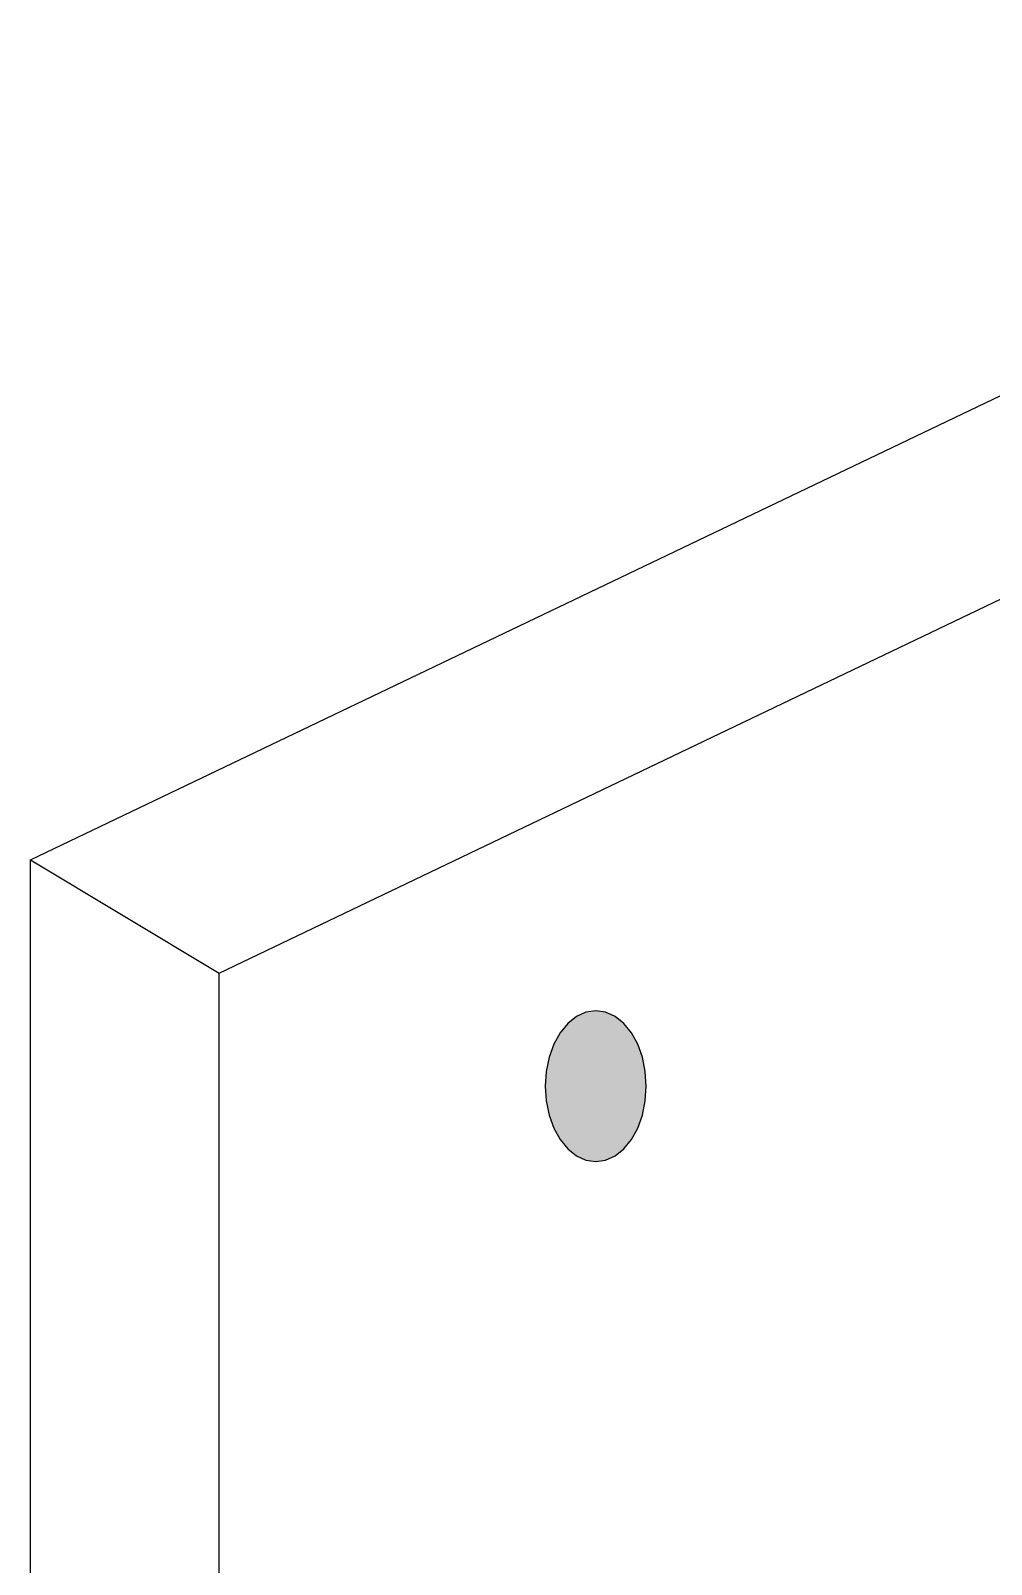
# Model space of a CAD drawing. Extents: x 0 to 420, y 0 to 297.
# Drawn here: x 96.36 to 99.93, y 91.56 to 97.26 of the extents above; entities that cross this region are included whole.
import ezdxf

# ---------------------------------------------------------------- set-up
doc = ezdxf.new("R2010")
doc.units = 0
doc.header["$MEASUREMENT"] = 0
doc.layers.add('ИЗОМЕТРИЯ', color=7, linetype='CONTINUOUS')

# ---------------------------------------------------------------- blocks, each defined once
blk = doc.blocks.new('*U12')
at = {"layer": 'ИЗОМЕТРИЯ'}
for points in [[(98.3591, 93.1053), (98.3571, 93.5678), (98.3591, 93.5699)], [(98.361, 93.1033), (98.3591, 93.5699), (98.361, 93.5718)], [(98.3591, 93.1053), (98.3591, 93.5699), (98.361, 93.1033)], [(98.363, 93.1014), (98.361, 93.5718), (98.363, 93.5737)], [(98.361, 93.1033), (98.361, 93.5718), (98.363, 93.1014)], [(98.365, 93.0995), (98.363, 93.5737), (98.365, 93.5756)], [(98.363, 93.1014), (98.363, 93.5737), (98.365, 93.0995)], [(98.367, 93.0977), (98.365, 93.5756), (98.367, 93.5775)], [(98.365, 93.0995), (98.365, 93.5756), (98.367, 93.0977)], [(98.3691, 93.0959), (98.367, 93.5775), (98.3691, 93.5792)], [(98.367, 93.0977), (98.367, 93.5775), (98.3691, 93.0959)], [(98.3711, 93.0941), (98.3691, 93.5792), (98.3711, 93.581)], [(98.3691, 93.0959), (98.3691, 93.5792), (98.3711, 93.0941)], [(98.3732, 93.0924), (98.3711, 93.581), (98.3732, 93.5827)], [(98.3711, 93.0941), (98.3711, 93.581), (98.3732, 93.0924)], [(98.3753, 93.0907), (98.3732, 93.5827), (98.3753, 93.5845)], [(98.3732, 93.0924), (98.3732, 93.5827), (98.3753, 93.0907)], [(98.3774, 93.089), (98.3753, 93.5845), (98.3774, 93.5861)], [(98.3753, 93.0907), (98.3753, 93.5845), (98.3774, 93.089)], [(98.3795, 93.0874), (98.3774, 93.5861), (98.3795, 93.5877)], [(98.3774, 93.089), (98.3774, 93.5861), (98.3795, 93.0874)], [(98.3816, 93.0858), (98.3795, 93.5877), (98.3816, 93.5893)], [(98.3795, 93.0874), (98.3795, 93.5877), (98.3816, 93.0858)], [(98.3837, 93.0843), (98.3816, 93.5893), (98.3837, 93.5908)], [(98.3816, 93.0858), (98.3816, 93.5893), (98.3837, 93.0843)], [(98.3859, 93.0828), (98.3837, 93.5908), (98.3859, 93.5923)], [(98.3837, 93.0843), (98.3837, 93.5908), (98.3859, 93.0828)], [(98.388, 93.0814), (98.3859, 93.5923), (98.388, 93.5938)], [(98.3859, 93.0828), (98.3859, 93.5923), (98.388, 93.0814)], [(98.3902, 93.08), (98.388, 93.5938), (98.3902, 93.5951)], [(98.388, 93.0814), (98.388, 93.5938), (98.3902, 93.08)], [(98.3924, 93.0786), (98.3902, 93.5951), (98.3924, 93.5965)], [(98.3902, 93.08), (98.3902, 93.5951), (98.3924, 93.0786)], [(98.3946, 93.0773), (98.3924, 93.5965), (98.3946, 93.5978)], [(98.3924, 93.0786), (98.3924, 93.5965), (98.3946, 93.0773)], [(98.3968, 93.076), (98.3946, 93.5978), (98.3968, 93.5991)], [(98.3946, 93.0773), (98.3946, 93.5978), (98.3968, 93.076)], [(98.399, 93.0747), (98.3968, 93.5991), (98.399, 93.6004)], [(98.3968, 93.076), (98.3968, 93.5991), (98.399, 93.0747)], [(98.4012, 93.0736), (98.399, 93.6004), (98.4012, 93.6016)], [(98.399, 93.0747), (98.399, 93.6004), (98.4012, 93.0736)], [(98.4035, 93.0724), (98.4012, 93.6016), (98.4035, 93.6027)], [(98.4012, 93.0736), (98.4012, 93.6016), (98.4035, 93.0724)], [(98.4057, 93.0713), (98.4035, 93.6027), (98.4057, 93.6039)], [(98.4035, 93.0724), (98.4035, 93.6027), (98.4057, 93.0713)], [(98.408, 93.0702), (98.4057, 93.6039), (98.408, 93.6049)], [(98.4057, 93.0713), (98.4057, 93.6039), (98.408, 93.0702)], [(98.4102, 93.0692), (98.408, 93.6049), (98.4102, 93.606)], [(98.408, 93.0702), (98.408, 93.6049), (98.4102, 93.0692)], [(98.4125, 93.0682), (98.4102, 93.606), (98.4125, 93.6069)], [(98.4102, 93.0692), (98.4102, 93.606), (98.4125, 93.0682)], [(98.4148, 93.0672), (98.4125, 93.6069), (98.4148, 93.6079)], [(98.4125, 93.0682), (98.4125, 93.6069), (98.4148, 93.0672)], [(98.4171, 93.0663), (98.4148, 93.6079), (98.4171, 93.6088)], [(98.4148, 93.0672), (98.4148, 93.6079), (98.4171, 93.0663)], [(98.4194, 93.0655), (98.4171, 93.6088), (98.4194, 93.6097)], [(98.4171, 93.0663), (98.4171, 93.6088), (98.4194, 93.0655)], [(98.4217, 93.0646), (98.4194, 93.6097), (98.4217, 93.6105)], [(98.4194, 93.0655), (98.4194, 93.6097), (98.4217, 93.0646)], [(98.424, 93.0639), (98.4217, 93.6105), (98.424, 93.6113)], [(98.4217, 93.0646), (98.4217, 93.6105), (98.424, 93.0639)], [(98.4263, 93.0631), (98.424, 93.6113), (98.4263, 93.612)], [(98.424, 93.0639), (98.424, 93.6113), (98.4263, 93.0631)], [(98.4286, 93.0625), (98.4263, 93.612), (98.4286, 93.6127)], [(98.4263, 93.0631), (98.4263, 93.612), (98.4286, 93.0625)], [(98.431, 93.0618), (98.4286, 93.6127), (98.431, 93.6133)], [(98.4286, 93.0625), (98.4286, 93.6127), (98.431, 93.0618)], [(98.4333, 93.0612), (98.431, 93.6133), (98.4333, 93.6139)], [(98.431, 93.0618), (98.431, 93.6133), (98.4333, 93.0612)], [(98.4356, 93.0606), (98.4333, 93.6139), (98.4356, 93.6145)], [(98.4333, 93.0612), (98.4333, 93.6139), (98.4356, 93.0606)], [(98.438, 93.0602), (98.4356, 93.6145), (98.438, 93.615)], [(98.4356, 93.0606), (98.4356, 93.6145), (98.438, 93.0602)], [(98.4403, 93.0597), (98.438, 93.615), (98.4403, 93.6154)], [(98.438, 93.0602), (98.438, 93.615), (98.4403, 93.0597)], [(98.4427, 93.0593), (98.4403, 93.6154), (98.4427, 93.6159)], [(98.4403, 93.0597), (98.4403, 93.6154), (98.4427, 93.0593)], [(98.445, 93.0589), (98.4427, 93.6159), (98.445, 93.6162)], [(98.4427, 93.0593), (98.4427, 93.6159), (98.445, 93.0589)], [(98.4474, 93.0586), (98.445, 93.6162), (98.4474, 93.6166)], [(98.445, 93.0589), (98.445, 93.6162), (98.4474, 93.0586)], [(98.4497, 93.0582), (98.4474, 93.6166), (98.4497, 93.6169)], [(98.4474, 93.0586), (98.4474, 93.6166), (98.4497, 93.0582)], [(98.4521, 93.058), (98.4497, 93.6169), (98.4521, 93.6171)], [(98.4497, 93.0582), (98.4497, 93.6169), (98.4521, 93.058)], [(98.4545, 93.0578), (98.4521, 93.6171), (98.4545, 93.6173)], [(98.4521, 93.058), (98.4521, 93.6171), (98.4545, 93.0578)], [(98.4568, 93.0577), (98.4545, 93.6173), (98.4568, 93.6175)], [(98.4545, 93.0578), (98.4545, 93.6173), (98.4568, 93.0577)], [(98.4592, 93.0575), (98.4568, 93.6175), (98.4592, 93.6176)], [(98.4568, 93.0577), (98.4568, 93.6175), (98.4592, 93.0575)], [(98.4616, 93.0575), (98.4592, 93.6176), (98.4616, 93.6177)], [(98.4592, 93.0575), (98.4592, 93.6176), (98.4616, 93.0575)], [(98.4616, 93.0575), (98.4616, 93.6177), (98.4639, 93.0574)], [(98.4639, 93.0574), (98.4616, 93.6177), (98.4639, 93.6177)], [(98.3174, 93.1625), (98.3159, 93.5098), (98.3174, 93.5126)], [(98.3189, 93.1598), (98.3174, 93.5126), (98.3189, 93.5153)], [(98.3174, 93.1625), (98.3174, 93.5126), (98.3189, 93.1598)], [(98.3204, 93.1571), (98.3189, 93.5153), (98.3204, 93.5181)], [(98.3189, 93.1598), (98.3189, 93.5153), (98.3204, 93.1571)], [(98.322, 93.1544), (98.3204, 93.5181), (98.322, 93.5207)], [(98.3204, 93.1571), (98.3204, 93.5181), (98.322, 93.1544)], [(98.3235, 93.1517), (98.322, 93.5207), (98.3235, 93.5234)], [(98.322, 93.1544), (98.322, 93.5207), (98.3235, 93.1517)], [(98.3251, 93.1491), (98.3235, 93.5234), (98.3251, 93.526)], [(98.3235, 93.1517), (98.3235, 93.5234), (98.3251, 93.1491)], [(98.3267, 93.1465), (98.3251, 93.526), (98.3267, 93.5287)], [(98.3251, 93.1491), (98.3251, 93.526), (98.3267, 93.1465)], [(98.3283, 93.1439), (98.3267, 93.5287), (98.3283, 93.5312)], [(98.3267, 93.1465), (98.3267, 93.5287), (98.3283, 93.1439)], [(98.33, 93.1414), (98.3283, 93.5312), (98.33, 93.5338)], [(98.3283, 93.1439), (98.3283, 93.5312), (98.33, 93.1414)], [(98.3316, 93.1389), (98.33, 93.5338), (98.3316, 93.5362)], [(98.33, 93.1414), (98.33, 93.5338), (98.3316, 93.1389)], [(98.3333, 93.1364), (98.3316, 93.5362), (98.3333, 93.5387)], [(98.3316, 93.1389), (98.3316, 93.5362), (98.3333, 93.1364)], [(98.335, 93.1339), (98.3333, 93.5387), (98.335, 93.5412)], [(98.3333, 93.1364), (98.3333, 93.5387), (98.335, 93.1339)], [(98.3368, 93.1316), (98.335, 93.5412), (98.3368, 93.5436)], [(98.335, 93.1339), (98.335, 93.5412), (98.3368, 93.1316)], [(98.3385, 93.1292), (98.3368, 93.5436), (98.3385, 93.5459)], [(98.3368, 93.1316), (98.3368, 93.5436), (98.3385, 93.1292)], [(98.3403, 93.1268), (98.3385, 93.5459), (98.3403, 93.5483)], [(98.3385, 93.1292), (98.3385, 93.5459), (98.3403, 93.1268)], [(98.3421, 93.1245), (98.3403, 93.5483), (98.3421, 93.5506)], [(98.3403, 93.1268), (98.3403, 93.5483), (98.3421, 93.1245)], [(98.3439, 93.1222), (98.3421, 93.5506), (98.3439, 93.5529)], [(98.3421, 93.1245), (98.3421, 93.5506), (98.3439, 93.1222)], [(98.3457, 93.12), (98.3439, 93.5529), (98.3457, 93.5551)], [(98.3439, 93.1222), (98.3439, 93.5529), (98.3457, 93.12)], [(98.3476, 93.1178), (98.3457, 93.5551), (98.3476, 93.5574)], [(98.3457, 93.12), (98.3457, 93.5551), (98.3476, 93.1178)], [(98.3494, 93.1156), (98.3476, 93.5574), (98.3494, 93.5595)], [(98.3476, 93.1178), (98.3476, 93.5574), (98.3494, 93.1156)], [(98.3513, 93.1135), (98.3494, 93.5595), (98.3513, 93.5617)], [(98.3494, 93.1156), (98.3494, 93.5595), (98.3513, 93.1135)], [(98.3532, 93.1114), (98.3513, 93.5617), (98.3532, 93.5637)], [(98.3513, 93.1135), (98.3513, 93.5617), (98.3532, 93.1114)], [(98.3552, 93.1093), (98.3532, 93.5637), (98.3552, 93.5658)], [(98.3532, 93.1114), (98.3532, 93.5637), (98.3552, 93.1093)], [(98.3571, 93.1073), (98.3552, 93.5658), (98.3571, 93.5678)], [(98.3552, 93.1093), (98.3552, 93.5658), (98.3571, 93.1073)], [(98.3571, 93.1073), (98.3571, 93.5678), (98.3591, 93.1053)], [(98.2938, 93.2194), (98.2928, 93.4525), (98.2938, 93.4556)], [(98.2948, 93.2163), (98.2938, 93.4556), (98.2948, 93.4589)], [(98.2938, 93.2194), (98.2938, 93.4556), (98.2948, 93.2163)], [(98.2958, 93.2131), (98.2948, 93.4589), (98.2958, 93.462)], [(98.2948, 93.2163), (98.2948, 93.4589), (98.2958, 93.2131)], [(98.2969, 93.21), (98.2958, 93.462), (98.2969, 93.4652)], [(98.2958, 93.2131), (98.2958, 93.462), (98.2969, 93.21)], [(98.298, 93.2068), (98.2969, 93.4652), (98.298, 93.4683)], [(98.2969, 93.21), (98.2969, 93.4652), (98.298, 93.2068)], [(98.2991, 93.2037), (98.298, 93.4683), (98.2991, 93.4715)], [(98.298, 93.2068), (98.298, 93.4683), (98.2991, 93.2037)], [(98.3002, 93.2006), (98.2991, 93.4715), (98.3002, 93.4745)], [(98.2991, 93.2037), (98.2991, 93.4715), (98.3002, 93.2006)], [(98.3014, 93.1975), (98.3002, 93.4745), (98.3014, 93.4776)], [(98.3002, 93.2006), (98.3002, 93.4745), (98.3014, 93.1975)], [(98.3026, 93.1945), (98.3014, 93.4776), (98.3026, 93.4806)], [(98.3014, 93.1975), (98.3014, 93.4776), (98.3026, 93.1945)], [(98.3038, 93.1915), (98.3026, 93.4806), (98.3038, 93.4837)], [(98.3026, 93.1945), (98.3026, 93.4806), (98.3038, 93.1915)], [(98.3051, 93.1884), (98.3038, 93.4837), (98.3051, 93.4867)], [(98.3038, 93.1915), (98.3038, 93.4837), (98.3051, 93.1884)], [(98.3063, 93.1855), (98.3051, 93.4867), (98.3063, 93.4897)], [(98.3051, 93.1884), (98.3051, 93.4867), (98.3063, 93.1855)], [(98.3076, 93.1825), (98.3063, 93.4897), (98.3076, 93.4926)], [(98.3063, 93.1855), (98.3063, 93.4897), (98.3076, 93.1825)], [(98.309, 93.1796), (98.3076, 93.4926), (98.309, 93.4956)], [(98.3076, 93.1825), (98.3076, 93.4926), (98.309, 93.1796)], [(98.3103, 93.1766), (98.309, 93.4956), (98.3103, 93.4984)], [(98.309, 93.1796), (98.309, 93.4956), (98.3103, 93.1766)], [(98.3117, 93.1738), (98.3103, 93.4984), (98.3117, 93.5014)], [(98.3103, 93.1766), (98.3103, 93.4984), (98.3117, 93.1738)], [(98.3131, 93.1709), (98.3117, 93.5014), (98.3131, 93.5042)], [(98.3117, 93.1738), (98.3117, 93.5014), (98.3131, 93.1709)], [(98.3145, 93.1681), (98.3131, 93.5042), (98.3145, 93.507)], [(98.3131, 93.1709), (98.3131, 93.5042), (98.3145, 93.1681)], [(98.3159, 93.1653), (98.3145, 93.507), (98.3159, 93.5098)], [(98.3145, 93.1681), (98.3145, 93.507), (98.3159, 93.1653)], [(98.3159, 93.1653), (98.3159, 93.5098), (98.3174, 93.1625)], [(98.2808, 93.2763), (98.2803, 93.3954), (98.2808, 93.3989)], [(98.2813, 93.2728), (98.2808, 93.3989), (98.2813, 93.4023)], [(98.2808, 93.2763), (98.2808, 93.3989), (98.2813, 93.2728)], [(98.2819, 93.2694), (98.2813, 93.4023), (98.2819, 93.4058)], [(98.2813, 93.2728), (98.2813, 93.4023), (98.2819, 93.2694)], [(98.2825, 93.2659), (98.2819, 93.4058), (98.2825, 93.4091)], [(98.2819, 93.2694), (98.2819, 93.4058), (98.2825, 93.2659)], [(98.2831, 93.2626), (98.2825, 93.4091), (98.2831, 93.4126)], [(98.2825, 93.2659), (98.2825, 93.4091), (98.2831, 93.2626)], [(98.2838, 93.2591), (98.2831, 93.4126), (98.2838, 93.4159)], [(98.2831, 93.2626), (98.2831, 93.4126), (98.2838, 93.2591)], [(98.2844, 93.2558), (98.2838, 93.4159), (98.2844, 93.4194)], [(98.2838, 93.2591), (98.2838, 93.4159), (98.2844, 93.2558)], [(98.2851, 93.2523), (98.2844, 93.4194), (98.2851, 93.4227)], [(98.2844, 93.2558), (98.2844, 93.4194), (98.2851, 93.2523)], [(98.2859, 93.2491), (98.2851, 93.4227), (98.2859, 93.4261)], [(98.2851, 93.2523), (98.2851, 93.4227), (98.2859, 93.2491)], [(98.2866, 93.2456), (98.2859, 93.4261), (98.2866, 93.4294)], [(98.2859, 93.2491), (98.2859, 93.4261), (98.2866, 93.2456)], [(98.2874, 93.2424), (98.2866, 93.4294), (98.2874, 93.4328)], [(98.2866, 93.2456), (98.2866, 93.4294), (98.2874, 93.2424)], [(98.2883, 93.239), (98.2874, 93.4328), (98.2883, 93.4361)], [(98.2874, 93.2424), (98.2874, 93.4328), (98.2883, 93.239)], [(98.2891, 93.2358), (98.2883, 93.4361), (98.2891, 93.4394)], [(98.2883, 93.239), (98.2883, 93.4361), (98.2891, 93.2358)], [(98.29, 93.2324), (98.2891, 93.4394), (98.29, 93.4427)], [(98.2891, 93.2358), (98.2891, 93.4394), (98.29, 93.2324)], [(98.2909, 93.2292), (98.29, 93.4427), (98.2909, 93.446)], [(98.29, 93.2324), (98.29, 93.4427), (98.2909, 93.2292)], [(98.2918, 93.2259), (98.2909, 93.446), (98.2918, 93.4492)], [(98.2909, 93.2292), (98.2909, 93.446), (98.2918, 93.2259)], [(98.2928, 93.2227), (98.2918, 93.4492), (98.2928, 93.4525)], [(98.2918, 93.2259), (98.2918, 93.4492), (98.2928, 93.2227)], [(98.2928, 93.2227), (98.2928, 93.4525), (98.2938, 93.2194)], [(98.2764, 93.3257), (98.2763, 93.3457), (98.2764, 93.3499)], [(98.2763, 93.3287), (98.2763, 93.3429), (98.2763, 93.3457)], [(98.2763, 93.3287), (98.2763, 93.3457), (98.2764, 93.3257)], [(98.2763, 93.3334), (98.2763, 93.3358), (98.2763, 93.3429)], [(98.2763, 93.3334), (98.2763, 93.3429), (98.2763, 93.3287)], [(98.2766, 93.3217), (98.2764, 93.3499), (98.2766, 93.3531)], [(98.2764, 93.3257), (98.2764, 93.3499), (98.2766, 93.3217)], [(98.2767, 93.3185), (98.2766, 93.3531), (98.2767, 93.357)], [(98.2766, 93.3217), (98.2766, 93.3531), (98.2767, 93.3185)], [(98.2769, 93.3146), (98.2767, 93.357), (98.2769, 93.3602)], [(98.2767, 93.3185), (98.2767, 93.357), (98.2769, 93.3146)], [(98.2771, 93.3113), (98.2769, 93.3602), (98.2771, 93.364)], [(98.2769, 93.3146), (98.2769, 93.3602), (98.2771, 93.3113)], [(98.2773, 93.3076), (98.2771, 93.364), (98.2773, 93.3673)], [(98.2771, 93.3113), (98.2771, 93.364), (98.2773, 93.3076)], [(98.2776, 93.3043), (98.2773, 93.3673), (98.2776, 93.3711)], [(98.2773, 93.3076), (98.2773, 93.3673), (98.2776, 93.3043)], [(98.2779, 93.3006), (98.2776, 93.3711), (98.2779, 93.3744)], [(98.2776, 93.3043), (98.2776, 93.3711), (98.2779, 93.3006)], [(98.2782, 93.2972), (98.2779, 93.3744), (98.2782, 93.3781)], [(98.2779, 93.3006), (98.2779, 93.3744), (98.2782, 93.2972)], [(98.2786, 93.2936), (98.2782, 93.3781), (98.2786, 93.3814)], [(98.2782, 93.2972), (98.2782, 93.3781), (98.2786, 93.2936)], [(98.279, 93.2902), (98.2786, 93.3814), (98.279, 93.385)], [(98.2786, 93.2936), (98.2786, 93.3814), (98.279, 93.2902)], [(98.2794, 93.2866), (98.279, 93.385), (98.2794, 93.3884)], [(98.279, 93.2902), (98.279, 93.385), (98.2794, 93.2866)], [(98.2798, 93.2832), (98.2794, 93.3884), (98.2798, 93.392)], [(98.2794, 93.2866), (98.2794, 93.3884), (98.2798, 93.2832)], [(98.2803, 93.2797), (98.2798, 93.392), (98.2803, 93.3954)], [(98.2798, 93.2832), (98.2798, 93.392), (98.2803, 93.2797)], [(98.2803, 93.2797), (98.2803, 93.3954), (98.2808, 93.2763)]]:
    blk.add_solid(points, dxfattribs=at)
at = {"layer": 'ИЗОМЕТРИЯ', "extrusion": (0, 0, -1)}
for points in [[(-98.4639, 93.0574), (-98.4639, 93.6177), (-98.4663, 93.0575)], [(-98.4663, 93.0575), (-98.4639, 93.6177), (-98.4663, 93.6177)], [(-98.4663, 93.0575), (-98.4663, 93.6177), (-98.4687, 93.0575)], [(-98.4687, 93.0575), (-98.4663, 93.6177), (-98.4687, 93.6176)], [(-98.4687, 93.0575), (-98.4687, 93.6176), (-98.471, 93.0577)], [(-98.471, 93.0577), (-98.4687, 93.6176), (-98.471, 93.6175)], [(-98.471, 93.0577), (-98.471, 93.6175), (-98.4734, 93.0578)], [(-98.4734, 93.0578), (-98.471, 93.6175), (-98.4734, 93.6173)], [(-98.4734, 93.0578), (-98.4734, 93.6173), (-98.4758, 93.058)], [(-98.4758, 93.058), (-98.4734, 93.6173), (-98.4758, 93.6171)], [(-98.4758, 93.058), (-98.4758, 93.6171), (-98.4781, 93.0582)], [(-98.4781, 93.0582), (-98.4758, 93.6171), (-98.4781, 93.6169)], [(-98.4781, 93.0582), (-98.4781, 93.6169), (-98.4805, 93.0586)], [(-98.4805, 93.0586), (-98.4781, 93.6169), (-98.4805, 93.6166)], [(-98.4805, 93.0586), (-98.4805, 93.6166), (-98.4828, 93.0589)], [(-98.4828, 93.0589), (-98.4805, 93.6166), (-98.4828, 93.6162)], [(-98.4828, 93.0589), (-98.4828, 93.6162), (-98.4852, 93.0593)], [(-98.4852, 93.0593), (-98.4828, 93.6162), (-98.4852, 93.6159)], [(-98.4852, 93.0593), (-98.4852, 93.6159), (-98.4876, 93.0597)], [(-98.4876, 93.0597), (-98.4852, 93.6159), (-98.4876, 93.6154)], [(-98.4876, 93.0597), (-98.4876, 93.6154), (-98.4899, 93.0602)], [(-98.4899, 93.0602), (-98.4876, 93.6154), (-98.4899, 93.615)], [(-98.4899, 93.0602), (-98.4899, 93.615), (-98.4922, 93.0606)], [(-98.4922, 93.0606), (-98.4899, 93.615), (-98.4922, 93.6145)], [(-98.4922, 93.0606), (-98.4922, 93.6145), (-98.4946, 93.0612)], [(-98.4946, 93.0612), (-98.4922, 93.6145), (-98.4946, 93.6139)], [(-98.4946, 93.0612), (-98.4946, 93.6139), (-98.4969, 93.0618)], [(-98.4969, 93.0618), (-98.4946, 93.6139), (-98.4969, 93.6133)], [(-98.4969, 93.0618), (-98.4969, 93.6133), (-98.4992, 93.0625)], [(-98.4992, 93.0625), (-98.4969, 93.6133), (-98.4992, 93.6127)], [(-98.4992, 93.0625), (-98.4992, 93.6127), (-98.5016, 93.0631)], [(-98.5016, 93.0631), (-98.4992, 93.6127), (-98.5016, 93.612)], [(-98.5016, 93.0631), (-98.5016, 93.612), (-98.5039, 93.0639)], [(-98.5039, 93.0639), (-98.5016, 93.612), (-98.5039, 93.6113)], [(-98.5039, 93.0639), (-98.5039, 93.6113), (-98.5062, 93.0646)], [(-98.5062, 93.0646), (-98.5039, 93.6113), (-98.5062, 93.6105)], [(-98.5062, 93.0646), (-98.5062, 93.6105), (-98.5085, 93.0655)], [(-98.5085, 93.0655), (-98.5062, 93.6105), (-98.5085, 93.6097)], [(-98.5085, 93.0655), (-98.5085, 93.6097), (-98.5108, 93.0663)], [(-98.5108, 93.0663), (-98.5085, 93.6097), (-98.5108, 93.6088)], [(-98.5108, 93.0663), (-98.5108, 93.6088), (-98.5131, 93.0672)], [(-98.5131, 93.0672), (-98.5108, 93.6088), (-98.5131, 93.6079)], [(-98.5131, 93.0672), (-98.5131, 93.6079), (-98.5154, 93.0682)], [(-98.5154, 93.0682), (-98.5131, 93.6079), (-98.5154, 93.6069)], [(-98.5154, 93.0682), (-98.5154, 93.6069), (-98.5176, 93.0692)], [(-98.5176, 93.0692), (-98.5154, 93.6069), (-98.5176, 93.606)], [(-98.5176, 93.0692), (-98.5176, 93.606), (-98.5199, 93.0702)], [(-98.5199, 93.0702), (-98.5176, 93.606), (-98.5199, 93.6049)], [(-98.5199, 93.0702), (-98.5199, 93.6049), (-98.5222, 93.0713)], [(-98.5222, 93.0713), (-98.5199, 93.6049), (-98.5222, 93.6039)], [(-98.5222, 93.0713), (-98.5222, 93.6039), (-98.5244, 93.0724)], [(-98.5244, 93.0724), (-98.5222, 93.6039), (-98.5244, 93.6027)], [(-98.5244, 93.0724), (-98.5244, 93.6027), (-98.5266, 93.0736)], [(-98.5266, 93.0736), (-98.5244, 93.6027), (-98.5266, 93.6016)], [(-98.5266, 93.0736), (-98.5266, 93.6016), (-98.5289, 93.0747)], [(-98.5289, 93.0747), (-98.5266, 93.6016), (-98.5289, 93.6004)], [(-98.5289, 93.0747), (-98.5289, 93.6004), (-98.5311, 93.076)], [(-98.5311, 93.076), (-98.5289, 93.6004), (-98.5311, 93.5991)], [(-98.5311, 93.076), (-98.5311, 93.5991), (-98.5333, 93.0773)], [(-98.5333, 93.0773), (-98.5311, 93.5991), (-98.5333, 93.5978)], [(-98.5333, 93.0773), (-98.5333, 93.5978), (-98.5355, 93.0786)], [(-98.5355, 93.0786), (-98.5333, 93.5978), (-98.5355, 93.5965)], [(-98.5355, 93.0786), (-98.5355, 93.5965), (-98.5377, 93.08)], [(-98.5377, 93.08), (-98.5355, 93.5965), (-98.5377, 93.5951)], [(-98.5377, 93.08), (-98.5377, 93.5951), (-98.5398, 93.0814)], [(-98.5398, 93.0814), (-98.5377, 93.5951), (-98.5398, 93.5938)], [(-98.5398, 93.0814), (-98.5398, 93.5938), (-98.542, 93.0828)], [(-98.542, 93.0828), (-98.5398, 93.5938), (-98.542, 93.5923)], [(-98.542, 93.0828), (-98.542, 93.5923), (-98.5441, 93.0843)], [(-98.5441, 93.0843), (-98.542, 93.5923), (-98.5441, 93.5908)], [(-98.5441, 93.0843), (-98.5441, 93.5908), (-98.5463, 93.0858)], [(-98.5463, 93.0858), (-98.5441, 93.5908), (-98.5463, 93.5893)], [(-98.5463, 93.0858), (-98.5463, 93.5893), (-98.5484, 93.0874)], [(-98.5484, 93.0874), (-98.5463, 93.5893), (-98.5484, 93.5877)], [(-98.5484, 93.0874), (-98.5484, 93.5877), (-98.5505, 93.089)], [(-98.5505, 93.089), (-98.5484, 93.5877), (-98.5505, 93.5861)], [(-98.5505, 93.089), (-98.5505, 93.5861), (-98.5526, 93.0907)], [(-98.5526, 93.0907), (-98.5505, 93.5861), (-98.5526, 93.5845)], [(-98.5526, 93.0907), (-98.5526, 93.5845), (-98.5547, 93.0924)], [(-98.5547, 93.0924), (-98.5526, 93.5845), (-98.5547, 93.5827)], [(-98.5547, 93.0924), (-98.5547, 93.5827), (-98.5568, 93.0941)], [(-98.5568, 93.0941), (-98.5547, 93.5827), (-98.5568, 93.581)], [(-98.5568, 93.0941), (-98.5568, 93.581), (-98.5588, 93.0959)], [(-98.5588, 93.0959), (-98.5568, 93.581), (-98.5588, 93.5792)], [(-98.5588, 93.0959), (-98.5588, 93.5792), (-98.5608, 93.0977)], [(-98.5608, 93.0977), (-98.5588, 93.5792), (-98.5608, 93.5775)], [(-98.5608, 93.0977), (-98.5608, 93.5775), (-98.5629, 93.0995)], [(-98.5629, 93.0995), (-98.5608, 93.5775), (-98.5629, 93.5756)], [(-98.5629, 93.0995), (-98.5629, 93.5756), (-98.5649, 93.1014)], [(-98.5649, 93.1014), (-98.5629, 93.5756), (-98.5649, 93.5737)], [(-98.5649, 93.1014), (-98.5649, 93.5737), (-98.5669, 93.1033)], [(-98.5669, 93.1033), (-98.5649, 93.5737), (-98.5669, 93.5718)], [(-98.5669, 93.1033), (-98.5669, 93.5718), (-98.5688, 93.1053)], [(-98.5688, 93.1053), (-98.5669, 93.5718), (-98.5688, 93.5699)], [(-98.5688, 93.1053), (-98.5688, 93.5699), (-98.5708, 93.1073)], [(-98.5708, 93.1073), (-98.5688, 93.5699), (-98.5708, 93.5678)], [(-98.5708, 93.1073), (-98.5708, 93.5678), (-98.5727, 93.1093)], [(-98.5727, 93.1093), (-98.5708, 93.5678), (-98.5727, 93.5658)], [(-98.5727, 93.1093), (-98.5727, 93.5658), (-98.5746, 93.1114)], [(-98.5746, 93.1114), (-98.5727, 93.5658), (-98.5746, 93.5637)], [(-98.5746, 93.1114), (-98.5746, 93.5637), (-98.5765, 93.1135)], [(-98.5765, 93.1135), (-98.5746, 93.5637), (-98.5765, 93.5617)], [(-98.5765, 93.1135), (-98.5765, 93.5617), (-98.5784, 93.1156)], [(-98.5784, 93.1156), (-98.5765, 93.5617), (-98.5784, 93.5595)], [(-98.5784, 93.1156), (-98.5784, 93.5595), (-98.5803, 93.1178)], [(-98.5803, 93.1178), (-98.5784, 93.5595), (-98.5803, 93.5574)], [(-98.5803, 93.1178), (-98.5803, 93.5574), (-98.5821, 93.12)], [(-98.5821, 93.12), (-98.5803, 93.5574), (-98.5821, 93.5551)], [(-98.5821, 93.12), (-98.5821, 93.5551), (-98.584, 93.1222)], [(-98.584, 93.1222), (-98.5821, 93.5551), (-98.584, 93.5529)], [(-98.584, 93.1222), (-98.584, 93.5529), (-98.5858, 93.1245)], [(-98.5858, 93.1245), (-98.584, 93.5529), (-98.5858, 93.5506)], [(-98.5858, 93.1245), (-98.5858, 93.5506), (-98.5876, 93.1268)], [(-98.5876, 93.1268), (-98.5858, 93.5506), (-98.5876, 93.5483)], [(-98.5876, 93.1268), (-98.5876, 93.5483), (-98.5893, 93.1292)], [(-98.5893, 93.1292), (-98.5876, 93.5483), (-98.5893, 93.5459)], [(-98.5893, 93.1292), (-98.5893, 93.5459), (-98.5911, 93.1316)], [(-98.5911, 93.1316), (-98.5893, 93.5459), (-98.5911, 93.5436)], [(-98.5911, 93.1316), (-98.5911, 93.5436), (-98.5928, 93.1339)], [(-98.5928, 93.1339), (-98.5911, 93.5436), (-98.5928, 93.5412)], [(-98.5928, 93.1339), (-98.5928, 93.5412), (-98.5945, 93.1364)], [(-98.5945, 93.1364), (-98.5928, 93.5412), (-98.5945, 93.5387)], [(-98.5945, 93.1364), (-98.5945, 93.5387), (-98.5962, 93.1389)], [(-98.5962, 93.1389), (-98.5945, 93.5387), (-98.5962, 93.5362)], [(-98.5962, 93.1389), (-98.5962, 93.5362), (-98.5979, 93.1414)], [(-98.5979, 93.1414), (-98.5962, 93.5362), (-98.5979, 93.5338)], [(-98.5979, 93.1414), (-98.5979, 93.5338), (-98.5995, 93.1439)], [(-98.5995, 93.1439), (-98.5979, 93.5338), (-98.5995, 93.5312)], [(-98.5995, 93.1439), (-98.5995, 93.5312), (-98.6012, 93.1465)], [(-98.6012, 93.1465), (-98.5995, 93.5312), (-98.6012, 93.5287)], [(-98.6012, 93.1465), (-98.6012, 93.5287), (-98.6028, 93.1491)], [(-98.6028, 93.1491), (-98.6012, 93.5287), (-98.6028, 93.526)], [(-98.6028, 93.1491), (-98.6028, 93.526), (-98.6044, 93.1517)], [(-98.6044, 93.1517), (-98.6028, 93.526), (-98.6044, 93.5234)], [(-98.6044, 93.1517), (-98.6044, 93.5234), (-98.6059, 93.1544)], [(-98.6059, 93.1544), (-98.6044, 93.5234), (-98.6059, 93.5207)], [(-98.6059, 93.1544), (-98.6059, 93.5207), (-98.6075, 93.1571)], [(-98.6075, 93.1571), (-98.6059, 93.5207), (-98.6075, 93.5181)], [(-98.6075, 93.1571), (-98.6075, 93.5181), (-98.609, 93.1598)], [(-98.609, 93.1598), (-98.6075, 93.5181), (-98.609, 93.5153)], [(-98.609, 93.1598), (-98.609, 93.5153), (-98.6105, 93.1625)], [(-98.6105, 93.1625), (-98.609, 93.5153), (-98.6105, 93.5126)], [(-98.6105, 93.1625), (-98.6105, 93.5126), (-98.6119, 93.1653)], [(-98.6119, 93.1653), (-98.6105, 93.5126), (-98.6119, 93.5098)], [(-98.6119, 93.1653), (-98.6119, 93.5098), (-98.6134, 93.1681)], [(-98.6134, 93.1681), (-98.6119, 93.5098), (-98.6134, 93.507)], [(-98.6134, 93.1681), (-98.6134, 93.507), (-98.6148, 93.1709)], [(-98.6148, 93.1709), (-98.6134, 93.507), (-98.6148, 93.5042)], [(-98.6148, 93.1709), (-98.6148, 93.5042), (-98.6162, 93.1738)], [(-98.6162, 93.1738), (-98.6148, 93.5042), (-98.6162, 93.5014)], [(-98.6162, 93.1738), (-98.6162, 93.5014), (-98.6176, 93.1766)], [(-98.6176, 93.1766), (-98.6162, 93.5014), (-98.6176, 93.4984)], [(-98.6176, 93.1766), (-98.6176, 93.4984), (-98.6189, 93.1796)], [(-98.6189, 93.1796), (-98.6176, 93.4984), (-98.6189, 93.4956)], [(-98.6189, 93.1796), (-98.6189, 93.4956), (-98.6202, 93.1825)], [(-98.6202, 93.1825), (-98.6189, 93.4956), (-98.6202, 93.4926)], [(-98.6202, 93.1825), (-98.6202, 93.4926), (-98.6215, 93.1855)], [(-98.6215, 93.1855), (-98.6202, 93.4926), (-98.6215, 93.4897)], [(-98.6215, 93.1855), (-98.6215, 93.4897), (-98.6228, 93.1884)], [(-98.6228, 93.1884), (-98.6215, 93.4897), (-98.6228, 93.4867)], [(-98.6228, 93.1884), (-98.6228, 93.4867), (-98.6241, 93.1915)], [(-98.6241, 93.1915), (-98.6228, 93.4867), (-98.6241, 93.4837)], [(-98.6241, 93.1915), (-98.6241, 93.4837), (-98.6253, 93.1945)], [(-98.6253, 93.1945), (-98.6241, 93.4837), (-98.6253, 93.4806)], [(-98.6253, 93.1945), (-98.6253, 93.4806), (-98.6265, 93.1975)], [(-98.6265, 93.1975), (-98.6253, 93.4806), (-98.6265, 93.4776)], [(-98.6265, 93.1975), (-98.6265, 93.4776), (-98.6276, 93.2006)], [(-98.6276, 93.2006), (-98.6265, 93.4776), (-98.6276, 93.4745)], [(-98.6276, 93.2006), (-98.6276, 93.4745), (-98.6288, 93.2037)], [(-98.6288, 93.2037), (-98.6276, 93.4745), (-98.6288, 93.4715)], [(-98.6288, 93.2037), (-98.6288, 93.4715), (-98.6299, 93.2068)], [(-98.6299, 93.2068), (-98.6288, 93.4715), (-98.6299, 93.4683)], [(-98.6299, 93.2068), (-98.6299, 93.4683), (-98.631, 93.21)], [(-98.631, 93.21), (-98.6299, 93.4683), (-98.631, 93.4652)], [(-98.631, 93.21), (-98.631, 93.4652), (-98.6321, 93.2131)], [(-98.6321, 93.2131), (-98.631, 93.4652), (-98.6321, 93.462)], [(-98.6321, 93.2131), (-98.6321, 93.462), (-98.6331, 93.2163)], [(-98.6331, 93.2163), (-98.6321, 93.462), (-98.6331, 93.4589)], [(-98.6331, 93.2163), (-98.6331, 93.4589), (-98.6341, 93.2194)], [(-98.6341, 93.2194), (-98.6331, 93.4589), (-98.6341, 93.4556)], [(-98.6341, 93.2194), (-98.6341, 93.4556), (-98.6351, 93.2227)], [(-98.6351, 93.2227), (-98.6341, 93.4556), (-98.6351, 93.4525)], [(-98.6351, 93.2227), (-98.6351, 93.4525), (-98.6361, 93.2259)], [(-98.6361, 93.2259), (-98.6351, 93.4525), (-98.6361, 93.4492)], [(-98.6361, 93.2259), (-98.6361, 93.4492), (-98.637, 93.2292)], [(-98.637, 93.2292), (-98.6361, 93.4492), (-98.637, 93.446)], [(-98.637, 93.2292), (-98.637, 93.446), (-98.6379, 93.2324)], [(-98.6379, 93.2324), (-98.637, 93.446), (-98.6379, 93.4427)], [(-98.6379, 93.2324), (-98.6379, 93.4427), (-98.6388, 93.2358)], [(-98.6388, 93.2358), (-98.6379, 93.4427), (-98.6388, 93.4394)], [(-98.6388, 93.2358), (-98.6388, 93.4394), (-98.6396, 93.239)], [(-98.6396, 93.239), (-98.6388, 93.4394), (-98.6396, 93.4361)], [(-98.6396, 93.239), (-98.6396, 93.4361), (-98.6404, 93.2424)], [(-98.6404, 93.2424), (-98.6396, 93.4361), (-98.6404, 93.4328)], [(-98.6404, 93.2424), (-98.6404, 93.4328), (-98.6412, 93.2456)], [(-98.6412, 93.2456), (-98.6404, 93.4328), (-98.6412, 93.4294)], [(-98.6412, 93.2456), (-98.6412, 93.4294), (-98.642, 93.2491)], [(-98.642, 93.2491), (-98.6412, 93.4294), (-98.642, 93.4261)], [(-98.642, 93.2491), (-98.642, 93.4261), (-98.6427, 93.2523)], [(-98.6427, 93.2523), (-98.642, 93.4261), (-98.6427, 93.4227)], [(-98.6427, 93.2523), (-98.6427, 93.4227), (-98.6434, 93.2558)], [(-98.6434, 93.2558), (-98.6427, 93.4227), (-98.6434, 93.4194)], [(-98.6434, 93.2558), (-98.6434, 93.4194), (-98.6441, 93.2591)], [(-98.6441, 93.2591), (-98.6434, 93.4194), (-98.6441, 93.4159)], [(-98.6441, 93.2591), (-98.6441, 93.4159), (-98.6448, 93.2626)], [(-98.6448, 93.2626), (-98.6441, 93.4159), (-98.6448, 93.4126)], [(-98.6448, 93.2626), (-98.6448, 93.4126), (-98.6454, 93.2659)], [(-98.6454, 93.2659), (-98.6448, 93.4126), (-98.6454, 93.4091)], [(-98.6454, 93.2659), (-98.6454, 93.4091), (-98.646, 93.2694)], [(-98.646, 93.2694), (-98.6454, 93.4091), (-98.646, 93.4058)], [(-98.646, 93.2694), (-98.646, 93.4058), (-98.6465, 93.2728)], [(-98.6465, 93.2728), (-98.646, 93.4058), (-98.6465, 93.4023)], [(-98.6465, 93.2728), (-98.6465, 93.4023), (-98.6471, 93.2763)], [(-98.6471, 93.2763), (-98.6465, 93.4023), (-98.6471, 93.3989)], [(-98.6471, 93.2763), (-98.6471, 93.3989), (-98.6476, 93.2797)], [(-98.6476, 93.2797), (-98.6471, 93.3989), (-98.6476, 93.3954)], [(-98.6476, 93.2797), (-98.6476, 93.3954), (-98.648, 93.2832)], [(-98.648, 93.2832), (-98.6476, 93.3954), (-98.648, 93.392)], [(-98.648, 93.2832), (-98.648, 93.392), (-98.6485, 93.2866)], [(-98.6485, 93.2866), (-98.648, 93.392), (-98.6485, 93.3884)], [(-98.6485, 93.2866), (-98.6485, 93.3884), (-98.6489, 93.2902)], [(-98.6489, 93.2902), (-98.6485, 93.3884), (-98.6489, 93.385)], [(-98.6489, 93.2902), (-98.6489, 93.385), (-98.6493, 93.2936)], [(-98.6493, 93.2936), (-98.6489, 93.385), (-98.6493, 93.3814)], [(-98.6493, 93.2936), (-98.6493, 93.3814), (-98.6496, 93.2972)], [(-98.6496, 93.2972), (-98.6493, 93.3814), (-98.6496, 93.3781)], [(-98.6496, 93.2972), (-98.6496, 93.3781), (-98.65, 93.3006)], [(-98.65, 93.3006), (-98.6496, 93.3781), (-98.65, 93.3744)], [(-98.65, 93.3006), (-98.65, 93.3744), (-98.6503, 93.3043)], [(-98.6503, 93.3043), (-98.65, 93.3744), (-98.6503, 93.3711)], [(-98.6503, 93.3043), (-98.6503, 93.3711), (-98.6505, 93.3076)], [(-98.6505, 93.3076), (-98.6503, 93.3711), (-98.6505, 93.3673)], [(-98.6505, 93.3076), (-98.6505, 93.3673), (-98.6508, 93.3113)], [(-98.6508, 93.3113), (-98.6505, 93.3673), (-98.6508, 93.364)], [(-98.6508, 93.3113), (-98.6508, 93.364), (-98.651, 93.3146)], [(-98.651, 93.3146), (-98.6508, 93.364), (-98.651, 93.3602)], [(-98.651, 93.3146), (-98.651, 93.3602), (-98.6512, 93.3185)], [(-98.6512, 93.3185), (-98.651, 93.3602), (-98.6512, 93.357)], [(-98.6512, 93.3185), (-98.6512, 93.357), (-98.6513, 93.3217)], [(-98.6513, 93.3217), (-98.6512, 93.357), (-98.6513, 93.3531)], [(-98.6513, 93.3217), (-98.6513, 93.3531), (-98.6514, 93.3257)], [(-98.6514, 93.3257), (-98.6513, 93.3531), (-98.6514, 93.3499)], [(-98.6514, 93.3257), (-98.6514, 93.3499), (-98.6515, 93.3287)], [(-98.6515, 93.3287), (-98.6514, 93.3499), (-98.6515, 93.3457)], [(-98.6515, 93.3287), (-98.6515, 93.3457), (-98.6516, 93.3334)], [(-98.6516, 93.3334), (-98.6515, 93.3457), (-98.6516, 93.3429)], [(-98.6516, 93.3334), (-98.6516, 93.3429), (-98.6516, 93.3358)]]:
    blk.add_solid(points, dxfattribs=at)

msp = doc.modelspace()

# ---------------------------------------------------------------- linework, layer by layer
at = {"layer": 'ИЗОМЕТРИЯ', "linetype": 'Continuous'}
for p, q in [((96.363, 94.177938), (102.805875, 97.259313)), ((97.063312, 93.75775), (103.506188, 96.839125)), ((96.363, 79.611438), (96.363, 94.177938)), ((96.363, 94.177938), (97.063312, 93.75775)), ((97.063312, 79.19125), (97.063312, 93.75775))]:
    msp.add_line(p, q, dxfattribs=at)
at = {"layer": 'ИЗОМЕТРИЯ'}
msp.add_lwpolyline([(98.463938, 93.057438), (98.500553, 93.062821), (98.535761, 93.078761), (98.56821, 93.104648), (98.59665, 93.139485), (98.619991, 93.181934), (98.637335, 93.230364), (98.648015, 93.282913), (98.651622, 93.337563), (98.648015, 93.392213), (98.637335, 93.444762), (98.619991, 93.493192), (98.59665, 93.535641), (98.56821, 93.570478), (98.535761, 93.596365), (98.500553, 93.612305), (98.463938, 93.617688), (98.427323, 93.612305), (98.392115, 93.596365), (98.359667, 93.570478), (98.331226, 93.535641), (98.307885, 93.493192), (98.290541, 93.444762), (98.279861, 93.392213), (98.276254, 93.337563), (98.279861, 93.282913), (98.290541, 93.230364), (98.307885, 93.181934), (98.331226, 93.139485), (98.359666, 93.104648), (98.392114, 93.078761), (98.427323, 93.062821), (98.463938, 93.057438)], dxfattribs=at)

# ---------------------------------------------------------------- block references
msp.add_blockref('*U12', (0, 0), dxfattribs=at)

doc.saveas('drawing.dxf')
